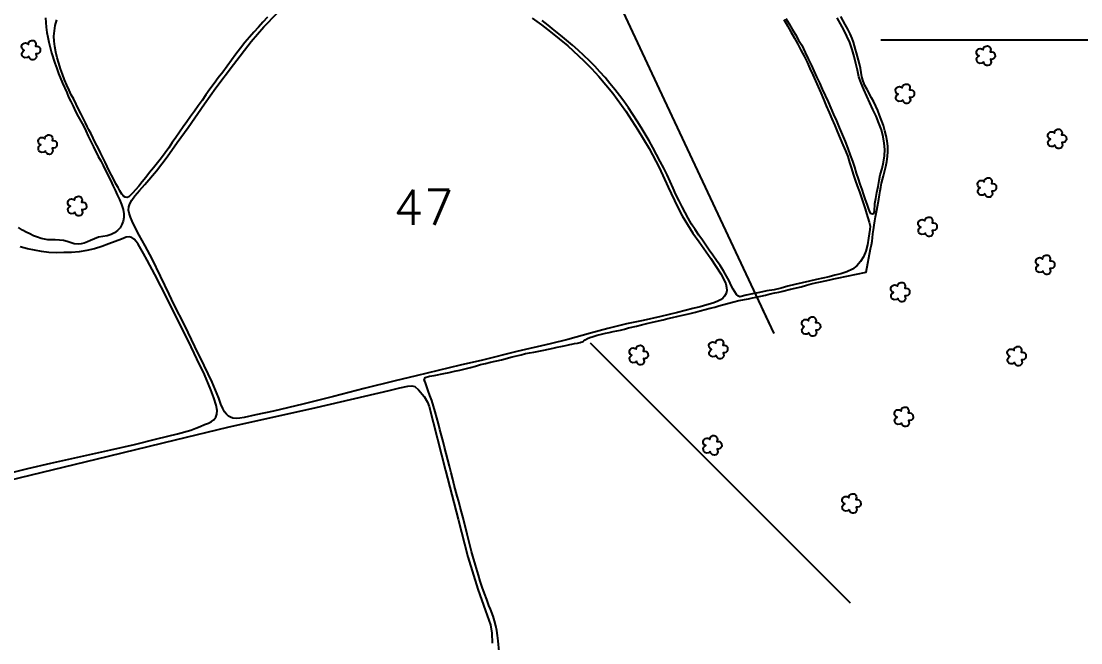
# Model space of a CAD drawing. Header units: millimetres. Extents: x 758395 to 764335, y 7809539 to 7813739.
# Drawn here: x 761359 to 762143, y 7811754 to 7812214 of the extents above; entities that cross this region are included whole.
import ezdxf

# ---------------------------------------------------------------- set-up
doc = ezdxf.new("R2010")
doc.units = ezdxf.units.MM
doc.linetypes.add('CONTINUO', pattern=[0])
for name, color, linetype in [('0114000634', 1, 'Continuous'), ('0114000634028', 5, 'Continuous'), ('0114000634039', 5, 'Continuous'), ('0114000634046', 5, 'Continuous'), ('0114000634047', 5, 'Continuous'), ('0114000634052', 5, 'Continuous'), ('MALHA', 8, 'Continuous'), ('MATO', 3, 'Continuous'), ('REDE_DE_LUZ', 6, 'Continuous'), ('TEXTO', 7, 'Continuous'), ('TEXTO_NUN_TAL', 7, 'Continuous')]:
    doc.layers.add(name, color=color, linetype=linetype)
doc.styles.add('Simplex', font='simplex.shx')

msp = doc.modelspace()

# ---------------------------------------------------------------- linework, layer by layer
at = {"layer": '0114000634', "color": 1, "linetype": 'ByBlock'}
for points in [[(761377.33, 7812216.43), (761377.6, 7812212.95), (761377.85, 7812209.4), (761378.34, 7812205.61), (761379.03, 7812201.94), (761379.84, 7812198.32), (761380.75, 7812194.48), (761381.82, 7812190.55), (761384.33, 7812182.79), (761385.67, 7812178.94), (761387.03, 7812175.26), (761389.86, 7812168.01), (761393.03, 7812161.08), (761394.48, 7812157.69), (761396.04, 7812154.46), (761397.84, 7812150.86), (761399.64, 7812147.15), (761401.49, 7812143.45), (761403.48, 7812139.94), (761405.42, 7812136.37), (761407.24, 7812132.68), (761408.9, 7812128.74), (761410.89, 7812124.72), (761412.87, 7812120.77), (761416.42, 7812113.84), (761418.18, 7812110.54), (761420.01, 7812106.96), (761423.74, 7812099.42), (761425.57, 7812095.62), (761427.24, 7812092.21), (761428.85, 7812088.85), (761430.45, 7812085.44), (761432.22, 7812081.95), (761433.7, 7812078.23), (761434.86, 7812074.62), (761435.27, 7812071.38), (761435.27, 7812068.56), (761434.84, 7812065.86), (761433.9, 7812063.31), (761432.53, 7812061.03), (761430.66, 7812058.88), (761428.48, 7812057.21), (761425.92, 7812055.98), (761422.96, 7812055.12), (761419.83, 7812054.67), (761416.63, 7812054.16), (761410.73, 7812051.48), (761408.47, 7812050.69), (761405.97, 7812049.69), (761403.71, 7812049.19), (761401.96, 7812048.81), (761398.66, 7812049.04), (761396.26, 7812049.91), (761393.47, 7812050.81), (761390.66, 7812051.49), (761387.71, 7812051.89), (761384.59, 7812052.02), (761381.66, 7812052.04), (761379.01, 7812052.13), (761376.64, 7812052.55), (761374.22, 7812053.14), (761371.39, 7812054.01), (761368.45, 7812055.16), (761365.68, 7812056.41), (761362.99, 7812057.79), (761360.21, 7812059.28), (761357.38, 7812061.15)], [(761713.11, 7811747.54), (761712.27, 7811755.46), (761711.82, 7811759.3), (761711.27, 7811762.97), (761710.56, 7811766.6), (761709.64, 7811770.18), (761708.5, 7811773.75), (761706.54, 7811778.91), (761705.4, 7811781.55), (761703.78, 7811785.95), (761702.04, 7811790.45), (761700.4, 7811795.14), (761698.93, 7811799.64), (761697.64, 7811803.87), (761695.4, 7811811.43), (761693.49, 7811817.95), (761692.41, 7811821.58), (761689.29, 7811834.34), (761686.27, 7811846.38), (761684.16, 7811854.36), (761683.06, 7811858.44), (761681.99, 7811862.47), (761679.8, 7811870.55), (761678.68, 7811875.06), (761677.44, 7811879.79), (761676.16, 7811884.55), (761675.02, 7811889.38), (761673.78, 7811894.11), (761672.66, 7811898.61), (761671.45, 7811902.98), (761670.28, 7811907.3), (761669.17, 7811911.63), (761668.14, 7811916), (761666.95, 7811920.39), (761665.65, 7811924.76), (761664.42, 7811929.01), (761663.1, 7811933.09), (761661.82, 7811936.91), (761660.58, 7811940.42), (761659.57, 7811943.43), (761658.76, 7811945.42), (761658.21, 7811946.92), (761657.62, 7811948.3), (761658.23, 7811950.32), (761661.54, 7811951.09), (761664.96, 7811951.67), (761672.04, 7811953.13), (761676.07, 7811953.89), (761680.06, 7811954.81), (761683.95, 7811955.73), (761687.82, 7811956.69), (761691.7, 7811957.72), (761695.51, 7811958.68), (761699.29, 7811959.78), (761702.96, 7811960.66), (761706.57, 7811961.51), (761714.62, 7811963.36), (761722.55, 7811965.41), (761729.37, 7811967.07), (761732.41, 7811967.86), (761735.42, 7811968.45), (761738.74, 7811969.05), (761742.36, 7811969.65), (761746.14, 7811970.51), (761752.99, 7811971.97), (761755.9, 7811972.57), (761758.53, 7811973.07), (761761.05, 7811973.68), (761763.27, 7811974.13), (761765.25, 7811974.55), (761766.72, 7811974.83), (761768.7, 7811975.29), (761771.02, 7811975.73), (761772.84, 7811976.19), (761773.54, 7811976.34), (761774.41, 7811976.58), (761775.13, 7811976.89), (761775.7, 7811977.24), (761776.7, 7811978.09), (761778.35, 7811979.13), (761780.14, 7811979.89), (761782.47, 7811980.67), (761785.41, 7811981.53), (761788.67, 7811982.35), (761791.69, 7811982.95), (761794.5, 7811983.57), (761797.27, 7811984.24), (761799.97, 7811984.71), (761802.72, 7811985.22), (761805.68, 7811985.96), (761808.59, 7811986.85), (761814.71, 7811988.31), (761818.24, 7811989.26), (761822.3, 7811990.18), (761826.47, 7811991.08), (761834.32, 7811992.97), (761837.76, 7811993.85), (761841.34, 7811994.65), (761845.37, 7811995.66), (761849.77, 7811996.7), (761854.34, 7811997.6), (761858.3, 7811998.6), (761861.82, 7811999.53), (761865.33, 7812000.5), (761869.02, 7812001.42), (761872.57, 7812002.32), (761875.54, 7812003.18), (761878.26, 7812003.87), (761886.72, 7812006.26), (761890.22, 7812007.15), (761897.38, 7812008.53), (761900.32, 7812009.14), (761903.25, 7812009.7), (761909.95, 7812011.22), (761913.43, 7812012.04), (761916.88, 7812012.82), (761920.03, 7812013.43), (761922.85, 7812014.03), (761928.54, 7812015.58), (761936.46, 7812017.42), (761940.38, 7812018.47), (761943.94, 7812019.48), (761947.14, 7812020.27), (761950.63, 7812020.9), (761957.69, 7812022.37), (761960.57, 7812023.11), (761963.03, 7812023.76), (761984.65, 7812028.09), (761984.65, 7812028.09), (761984.65, 7812028.09), (761984.65, 7812028.09), (761984.65, 7812028.09), (761984.65, 7812028.09), (761984.65, 7812028.09), (761984.65, 7812028.09), (761984.65, 7812028.09), (761984.65, 7812028.09), (761984.65, 7812028.09), (761987.82, 7812045.32), (761988.48, 7812048.26), (761988.93, 7812051.05), (761989.23, 7812053.66), (761989.52, 7812056.46), (761989.96, 7812059.58), (761990.51, 7812062.97), (761990.94, 7812066.18), (761991.43, 7812068.98), (761991.96, 7812071.52), (761992.46, 7812074.14), (761992.81, 7812076.7), (761993.35, 7812079.41), (761993.85, 7812082.23), (761994.33, 7812085.28), (761994.95, 7812088.24), (761995.44, 7812091.17), (761995.95, 7812093.97), (761996.53, 7812096.69), (761997.33, 7812099.49), (761999.13, 7812106.37), (761999.87, 7812109.99), (762000.38, 7812113.63), (762000.55, 7812117.49), (762000.5, 7812121.35), (762000.09, 7812125.11), (761999.42, 7812128.97), (761998.42, 7812132.85), (761997.25, 7812136.79), (761994.49, 7812144.39), (761993.1, 7812147.81), (761991.74, 7812151.08), (761990.21, 7812154.23), (761988.55, 7812157.26), (761985.15, 7812163.22), (761983.53, 7812166.27), (761982.22, 7812169.41), (761981.38, 7812172.57), (761980.26, 7812179.18), (761979.59, 7812182.21), (761978.92, 7812185.05), (761978.15, 7812187.74), (761977.37, 7812190.35), (761976.61, 7812192.96), (761975.12, 7812198.27), (761974.11, 7812201.13), (761972.69, 7812204.51), (761970.92, 7812207.97), (761969.05, 7812211.43), (761965.68, 7812217.24)]]:
    msp.add_lwpolyline(points, dxfattribs=at)
at = {"layer": '0114000634028', "linetype": 'ByBlock'}
msp.add_lwpolyline([(761925.12, 7812215.82), (761927.5, 7812211.84), (761929.82, 7812207.9), (761932.19, 7812204.01), (761934.5, 7812199.89), (761936.92, 7812196.03), (761939.43, 7812190.81), (761941.7, 7812186.08), (761943.78, 7812181.47), (761945.8, 7812177.07), (761947.83, 7812172.74), (761949.97, 7812168.26), (761952.09, 7812163.59), (761954.18, 7812158.84), (761956.3, 7812154.22), (761958.36, 7812149.52), (761960.39, 7812144.81), (761962.49, 7812140.09), (761964.6, 7812135.09), (761966.8, 7812129.93), (761969, 7812124.78), (761970.92, 7812119.76), (761972.73, 7812114.78), (761974.32, 7812110.2), (761975.79, 7812105.87), (761977.25, 7812101.51), (761978.57, 7812097.3), (761979.86, 7812093.32), (761981.23, 7812089.3), (761982.53, 7812085.49), (761983.76, 7812081.75), (761984.92, 7812078.58), (761985.69, 7812076.36), (761986.23, 7812074.85), (761986.72, 7812073.6), (761987.61, 7812071.89), (761989.22, 7812071.2), (761990.29, 7812071.6), (761990.6, 7812073.12), (761990.9, 7812078.85), (761991.74, 7812082.75), (761992.52, 7812087.11), (761993.34, 7812091.63), (761994.04, 7812095.91), (761994.88, 7812100.19), (761996.3, 7812104.76), (761997.37, 7812109.48), (761998.07, 7812114.28), (761998.24, 7812119), (761997.94, 7812123.62), (761997.01, 7812128.36), (761995.81, 7812133.36), (761994, 7812138.41), (761991.81, 7812143.48), (761989.5, 7812148.57), (761987.26, 7812153.55), (761985, 7812158.41), (761982.86, 7812163.25), (761980.84, 7812168.04), (761979.19, 7812172.75), (761978, 7812177.61), (761976.82, 7812182.56), (761975.55, 7812187.64), (761974.12, 7812192.86), (761972.44, 7812198.02), (761970.32, 7812202.79), (761967.98, 7812207.35), (761965.56, 7812211.83), (761963.04, 7812216.34)], dxfattribs=at)
at = {"layer": '0114000634039', "linetype": 'ByBlock'}
for points in [[(761541.48, 7812216.86), (761538.15, 7812213.17), (761534.89, 7812209.51), (761531.56, 7812205.8), (761528.22, 7812202.07), (761524.9, 7812198.12), (761521.54, 7812193.92), (761518.19, 7812189.52), (761515.02, 7812184.95), (761511.87, 7812180.48), (761508.51, 7812176.24), (761505.22, 7812172.01), (761502.05, 7812167.81), (761498.98, 7812163.59), (761496.06, 7812159.37), (761493.17, 7812155.2), (761490.34, 7812151.21), (761487.51, 7812147.3), (761484.72, 7812143.43), (761481.93, 7812139.51), (761479.18, 7812135.6), (761476.45, 7812131.74), (761473.76, 7812127.9), (761471.14, 7812124.05), (761468.54, 7812120.24), (761465.85, 7812116.51), (761463.1, 7812112.69), (761460.24, 7812108.94), (761457.29, 7812105.29), (761454.31, 7812101.82), (761451.55, 7812098.32), (761448.92, 7812094.98), (761446.38, 7812091.86), (761443.98, 7812089.12), (761441.93, 7812086.85), (761440.26, 7812085.03), (761438.96, 7812083.93), (761437.66, 7812083.47), (761436.39, 7812083.64), (761435.04, 7812084.44), (761433.79, 7812085.98), (761432.46, 7812088.26), (761431.06, 7812090.85), (761429.45, 7812093.6), (761427.82, 7812096.7), (761426.11, 7812099.96), (761424.49, 7812103.22), (761422.98, 7812106.42), (761421.4, 7812109.67), (761419.73, 7812113.06), (761417.95, 7812116.55), (761416.27, 7812120.05), (761414.43, 7812123.62), (761412.62, 7812127.25), (761411.02, 7812130.61), (761409.5, 7812133.47), (761408.27, 7812135.9), (761406.95, 7812138.53), (761405.45, 7812141.51), (761403.81, 7812145.05), (761401.78, 7812148.85), (761399.97, 7812152.57), (761398.19, 7812156.07), (761396.44, 7812159.4), (761394.86, 7812162.85), (761393.09, 7812166.53), (761391.37, 7812170.51), (761389.83, 7812174.6), (761388.4, 7812178.64), (761387.11, 7812182.73), (761386.03, 7812186.84), (761385.05, 7812190.97), (761384.26, 7812195.06), (761383.75, 7812199.01), (761383.61, 7812202.88), (761383.94, 7812206.83), (761384.58, 7812210.78), (761385.76, 7812214.88)], [(761923.64, 7812215.21), (761926.22, 7812210.51), (761928.85, 7812205.87), (761931.42, 7812201.34), (761933.92, 7812196.95), (761936.28, 7812192.52), (761938.58, 7812188.04), (761940.79, 7812183.46), (761942.91, 7812178.83), (761945, 7812174.26), (761947.08, 7812169.76), (761949.14, 7812165.26), (761951.03, 7812160.76), (761953.04, 7812156.13), (761955.04, 7812151.33), (761957.14, 7812146.4), (761959.23, 7812141.53), (761961.23, 7812136.76), (761963.29, 7812131.85), (761965.38, 7812127), (761967.31, 7812122.29), (761969.18, 7812117.89), (761970.85, 7812113.62), (761972.23, 7812109.32), (761973.6, 7812104.95), (761974.99, 7812100.62), (761976.48, 7812096.34), (761977.87, 7812092.04), (761979.48, 7812087.62), (761981.07, 7812083.04), (761982.51, 7812078.79), (761983.77, 7812075.1), (761984.75, 7812071.53), (761985.73, 7812068.24), (761986.66, 7812065.05), (761987.43, 7812062.09), (761987.36, 7812059.63), (761986.36, 7812053.32), (761985.59, 7812048.49), (761984.34, 7812043.75), (761982.58, 7812039.42), (761980.29, 7812036), (761977.66, 7812032.94), (761974.33, 7812030.32), (761970.18, 7812028.31), (761965.68, 7812026.9), (761961.24, 7812025.86), (761957.15, 7812024.75), (761952.59, 7812023.68), (761947.75, 7812022.7), (761942.53, 7812021.56), (761937.18, 7812020.28), (761931.81, 7812019.03), (761926.67, 7812017.9), (761921.69, 7812016.25), (761916.48, 7812015.12), (761910.97, 7812014.23), (761905.53, 7812013.16), (761900.53, 7812012.13), (761895.83, 7812011.07), (761891.05, 7812009.89), (761890.09, 7812010.31), (761888.66, 7812011.57), (761887.3, 7812013.56), (761886.11, 7812015.69), (761884.76, 7812018.29), (761883.06, 7812021.65), (761881.21, 7812025.27), (761878.94, 7812029.18), (761876.46, 7812033.05), (761873.87, 7812036.88), (761871.17, 7812040.72), (761868.49, 7812044.55), (761865.9, 7812048.2), (761863.4, 7812051.8), (761860.67, 7812055.62), (761857.93, 7812059.64), (761855.36, 7812063.77), (761852.93, 7812068.09), (761850.68, 7812072.25), (761848.46, 7812076.38), (761846.16, 7812080.86), (761843.82, 7812085.6), (761841.63, 7812090.41), (761839.54, 7812095.28), (761837.23, 7812100.19), (761834.78, 7812105.04), (761832.11, 7812109.98), (761829.46, 7812115.19), (761826.73, 7812120.36), (761823.97, 7812125.4), (761821.09, 7812130.27), (761818.1, 7812135.11), (761815.04, 7812139.95), (761811.85, 7812144.85), (761808.62, 7812149.79), (761805.3, 7812154.6), (761802.03, 7812158.95), (761798.63, 7812163.34), (761794.98, 7812167.81), (761791.31, 7812172.18), (761787.58, 7812176.38), (761783.73, 7812180.51), (761779.77, 7812184.56), (761775.74, 7812188.49), (761771.57, 7812192.35), (761767.33, 7812196.04), (761762.91, 7812199.81), (761758.27, 7812203.54), (761753.73, 7812207.23), (761749.33, 7812210.82), (761744.91, 7812214.28)]]:
    msp.add_lwpolyline(points, dxfattribs=at)
at = {"layer": '0114000634046', "linetype": 'ByBlock'}
for points in [[(761364.26, 7811882.89), (761381.28, 7811886.93), (761407.85, 7811892.85), (761425.81, 7811896.79), (761443.29, 7811900.69), (761459.79, 7811904.74), (761475.09, 7811908.48), (761484.98, 7811911.32), (761488.47, 7811912.69), (761491.87, 7811914.08), (761495.11, 7811915.33), (761497.88, 7811916.51), (761500.06, 7811917.63), (761501.91, 7811918.98), (761503.31, 7811920.78), (761504.18, 7811923.07), (761504.41, 7811925.87), (761503.61, 7811929.84), (761501.97, 7811935.18), (761499.77, 7811941.13), (761494.87, 7811952.34), (761489.38, 7811964.15), (761483.14, 7811977.17), (761476.55, 7811990.23), (761467.35, 7812008.72), (761458.22, 7812026.54), (761452.61, 7812037.16), (761449.97, 7812042.07), (761446, 7812048.83), (761444.54, 7812050.9), (761442.94, 7812052.63), (761441.23, 7812053.81), (761439.13, 7812054.36), (761437.11, 7812054.09), (761433.53, 7812052.63), (761428.96, 7812050.9), (761424.27, 7812049.04), (761419.07, 7812047.16), (761413.51, 7812045.53), (761407.85, 7812044.18), (761402.14, 7812043.23), (761396.5, 7812042.83), (761390.93, 7812042.66), (761385.4, 7812042.57), (761379.88, 7812042.79), (761374.48, 7812043.42), (761369.15, 7812044.37), (761363.91, 7812045.5), (761358.69, 7812046.83)], [(761340.07, 7811876.88), (761364.26, 7811882.89)]]:
    msp.add_lwpolyline(points, dxfattribs=at)
at = {"layer": '0114000634047', "linetype": 'ByBlock'}
for points in [[(761472.42, 7812004.51), (761468.91, 7812011.94), (761462.51, 7812025.32), (761456.21, 7812037.91), (761451.14, 7812047.74), (761446.72, 7812055.49), (761445.05, 7812058.26), (761441.56, 7812065.94), (761440.27, 7812068.97), (761439.26, 7812071.7), (761438.78, 7812074.11), (761438.91, 7812076.4), (761439.63, 7812078.83), (761441.11, 7812081.5), (761443.48, 7812084.67), (761447, 7812088.57), (761450.92, 7812092.99), (761459.52, 7812103.21), (761467.4, 7812113.47), (761474.88, 7812124.04), (761482.9, 7812135.3), (761495.02, 7812152.66), (761503.45, 7812164.47), (761516.36, 7812181.86), (761529.49, 7812198.91), (761538.91, 7812209.68), (761548.85, 7812219.91)], [(761737.48, 7812216.13), (761744.35, 7812211.2), (761750.94, 7812206.1), (761757.48, 7812200.81), (761763.87, 7812195.5), (761775.58, 7812184.62), (761781.21, 7812178.94), (761786.67, 7812173.04), (761797.07, 7812160.49), (761806.72, 7812147.26), (761815.67, 7812133.46), (761823.89, 7812119.56), (761831.49, 7812105.5), (761838.09, 7812090.97), (761844.85, 7812076.56), (761848.51, 7812069.82), (761856.41, 7812056.96), (761860.87, 7812050.54), (761869.52, 7812038.16), (761876.98, 7812026.97), (761879.2, 7812022.82), (761880.62, 7812019.51), (761881.27, 7812016.78), (761881.34, 7812014.51), (761880.85, 7812012.33), (761879.82, 7812010.52), (761878.5, 7812008.93), (761876.75, 7812007.62), (761874.27, 7812006.36), (761871, 7812005.21), (761866.61, 7812003.93), (761861.61, 7812002.58), (761856.27, 7812001.24), (761844.83, 7811998.33), (761832.57, 7811995.45), (761819.6, 7811992.47), (761807.12, 7811989.89), (761793.33, 7811986.44), (761780.53, 7811983.01), (761763.7, 7811978.35), (761750.64, 7811975.12), (761725.96, 7811969.58), (761700.68, 7811963.14), (761684.17, 7811959.36), (761676.02, 7811957.36), (761667.9, 7811955.49), (761651.55, 7811951.53), (761635.98, 7811947.71), (761613.21, 7811942.11), (761590.37, 7811936.1), (761567.85, 7811930.42), (761546.08, 7811925.38), (761533.06, 7811922.5), (761524.38, 7811920.65), (761521.18, 7811920.09), (761518.4, 7811919.85), (761516.06, 7811920.14), (761514.24, 7811920.77), (761512.74, 7811921.61), (761511.32, 7811922.97), (761509.87, 7811924.78), (761508.49, 7811927.31), (761507.11, 7811930.6), (761505.48, 7811935.05), (761500.55, 7811946.86), (761494.75, 7811959.05), (761487.76, 7811973.11), (761480.55, 7811988.61), (761472.42, 7812004.51)]]:
    msp.add_lwpolyline(points, dxfattribs=at)
at = {"layer": '0114000634052'}
msp.add_lwpolyline([(761326.17, 7811868.35), (761414.76, 7811889.81), (761473.62, 7811904.04), (761512.3, 7811913.45), (761577.59, 7811927.96), (761631.65, 7811940.72), (761639.51, 7811942.67), (761645.47, 7811943.75), (761648.41, 7811944.11), (761650.49, 7811943.54), (761653.35, 7811941.03), (761657.44, 7811936.22), (761660.1, 7811931.99), (761661.32, 7811928.69), (761673.37, 7811881.47), (761682.78, 7811845.44), (761689.88, 7811817.54), (761697.22, 7811793.67), (761702.96, 7811777.49), (761706.54, 7811767.3), (761707.69, 7811761.06), (761707.91, 7811753.6)], dxfattribs=at)
at = {"layer": 'MALHA'}
msp.add_line((761995.41, 7812200), (763152.61, 7812200), dxfattribs=at)
at = {"layer": 'MATO', "linetype": 'CONTINUO'}
for points in [[(761365.01, 7812187.96, 0), (761363.77, 7812186.91, 0), (761362.18, 7812186.73, 0), (761361.05, 7812187.17, 0), (761360.25, 7812187.95, 0), (761359.92, 7812188.85, 0), (761359.83, 7812190.18, 0), (761360.27, 7812191.02, 0), (761360.72, 7812191.65, 0), (761361.63, 7812192.26, 0), (761361.05, 7812192.45, 0), (761360.48, 7812192.92, 0), (761359.81, 7812193.98, 0), (761359.69, 7812195.24, 0), (761360.17, 7812196.56, 0), (761360.68, 7812197.03, 0), (761361.61, 7812197.6, 0), (761362.59, 7812197.73, 0), (761363.37, 7812197.62, 0), (761363.99, 7812197.33, 0), (761364.66, 7812196.73, 0), (761364.87, 7812197.88, 0), (761365.04, 7812198.34, 0), (761365.54, 7812198.98, 0), (761366.3, 7812199.26, 0), (761367.03, 7812199.58, 0), (761367.86, 7812199.66, 0), (761368.64, 7812199.55, 0), (761369.27, 7812199.21, 0), (761369.74, 7812198.7, 0), (761370.15, 7812197.89, 0), (761370.32, 7812196.98, 0), (761369.94, 7812195.37, 0), (761371.07, 7812195.38, 0), (761372.01, 7812195.16, 0), (761372.89, 7812194.46, 0), (761373.38, 7812193.9, 0), (761373.51, 7812191.68, 0), (761372.97, 7812190.68, 0), (761372.24, 7812190.02, 0), (761371.1, 7812189.71, 0), (761370.1, 7812189.8, 0), (761370.64, 7812187.72, 0), (761370.39, 7812186.84, 0), (761369.79, 7812185.99, 0), (761369.13, 7812185.47, 0), (761368.19, 7812185.24, 0), (761367.26, 7812185.29, 0), (761366.56, 7812185.49, 0), (761365.76, 7812186.28, 0), (761365.22, 7812186.99, 0), (761365.05, 7812188.06, 0)], [(762071.4, 7812183.83, 0), (762070.15, 7812182.79, 0), (762068.57, 7812182.6, 0), (762067.44, 7812183.04, 0), (762066.64, 7812183.83, 0), (762066.31, 7812184.73, 0), (762066.22, 7812186.06, 0), (762066.65, 7812186.9, 0), (762067.1, 7812187.52, 0), (762068.02, 7812188.14, 0), (762067.44, 7812188.33, 0), (762066.86, 7812188.8, 0), (762066.19, 7812189.86, 0), (762066.07, 7812191.12, 0), (762066.56, 7812192.43, 0), (762067.07, 7812192.91, 0), (762068, 7812193.47, 0), (762068.97, 7812193.61, 0), (762069.75, 7812193.49, 0), (762070.37, 7812193.21, 0), (762071.05, 7812192.6, 0), (762071.25, 7812193.76, 0), (762071.42, 7812194.22, 0), (762071.93, 7812194.86, 0), (762072.68, 7812195.13, 0), (762073.41, 7812195.46, 0), (762074.24, 7812195.54, 0), (762075.02, 7812195.42, 0), (762075.65, 7812195.09, 0), (762076.13, 7812194.58, 0), (762076.54, 7812193.77, 0), (762076.7, 7812192.86, 0), (762076.32, 7812191.24, 0), (762077.46, 7812191.26, 0), (762078.39, 7812191.04, 0), (762079.28, 7812190.34, 0), (762079.76, 7812189.78, 0), (762079.9, 7812187.55, 0), (762079.35, 7812186.56, 0), (762078.63, 7812185.9, 0), (762077.49, 7812185.59, 0), (762076.49, 7812185.68, 0), (762077.02, 7812183.6, 0), (762076.78, 7812182.72, 0), (762076.18, 7812181.87, 0), (762075.52, 7812181.35, 0), (762074.58, 7812181.11, 0), (762073.64, 7812181.17, 0), (762072.95, 7812181.37, 0), (762072.15, 7812182.15, 0), (762071.6, 7812182.86, 0), (762071.43, 7812183.94, 0)], [(762011.62, 7812155.67, 0), (762010.37, 7812154.63, 0), (762008.79, 7812154.45, 0), (762007.66, 7812154.88, 0), (762006.86, 7812155.67, 0), (762006.53, 7812156.57, 0), (762006.44, 7812157.9, 0), (762006.87, 7812158.74, 0), (762007.33, 7812159.36, 0), (762008.24, 7812159.98, 0), (762007.66, 7812160.17, 0), (762007.09, 7812160.64, 0), (762006.41, 7812161.7, 0), (762006.29, 7812162.96, 0), (762006.78, 7812164.28, 0), (762007.29, 7812164.75, 0), (762008.22, 7812165.32, 0), (762009.2, 7812165.45, 0), (762009.98, 7812165.34, 0), (762010.59, 7812165.05, 0), (762011.27, 7812164.45, 0), (762011.47, 7812165.6, 0), (762011.64, 7812166.06, 0), (762012.15, 7812166.7, 0), (762012.9, 7812166.98, 0), (762013.64, 7812167.3, 0), (762014.46, 7812167.38, 0), (762015.24, 7812167.27, 0), (762015.88, 7812166.93, 0), (762016.35, 7812166.42, 0), (762016.76, 7812165.61, 0), (762016.92, 7812164.7, 0), (762016.55, 7812163.09, 0), (762017.68, 7812163.1, 0), (762018.62, 7812162.88, 0), (762019.5, 7812162.18, 0), (762019.99, 7812161.62, 0), (762020.12, 7812159.4, 0), (762019.58, 7812158.4, 0), (762018.85, 7812157.74, 0), (762017.71, 7812157.43, 0), (762016.71, 7812157.52, 0), (762017.24, 7812155.44, 0), (762017, 7812154.56, 0), (762016.4, 7812153.71, 0), (762015.74, 7812153.19, 0), (762014.8, 7812152.96, 0), (762013.87, 7812153.01, 0), (762013.17, 7812153.21, 0), (762012.37, 7812154, 0), (762011.82, 7812154.71, 0), (762011.66, 7812155.78, 0)], [(761377.25, 7812118.05, 0), (761376.01, 7812117, 0), (761374.42, 7812116.82, 0), (761373.3, 7812117.26, 0), (761372.5, 7812118.05, 0), (761372.16, 7812118.95, 0), (761372.08, 7812120.28, 0), (761372.51, 7812121.12, 0), (761372.96, 7812121.74, 0), (761373.87, 7812122.36, 0), (761373.29, 7812122.54, 0), (761372.72, 7812123.02, 0), (761372.05, 7812124.08, 0), (761371.93, 7812125.34, 0), (761372.41, 7812126.65, 0), (761372.92, 7812127.12, 0), (761373.85, 7812127.69, 0), (761374.83, 7812127.82, 0), (761375.61, 7812127.71, 0), (761376.23, 7812127.43, 0), (761376.9, 7812126.82, 0), (761377.11, 7812127.98, 0), (761377.28, 7812128.44, 0), (761377.78, 7812129.08, 0), (761378.54, 7812129.35, 0), (761379.27, 7812129.68, 0), (761380.1, 7812129.75, 0), (761380.88, 7812129.64, 0), (761381.51, 7812129.31, 0), (761381.98, 7812128.8, 0), (761382.4, 7812127.98, 0), (761382.56, 7812127.08, 0), (761382.18, 7812125.46, 0), (761383.31, 7812125.48, 0), (761384.25, 7812125.25, 0), (761385.13, 7812124.56, 0), (761385.62, 7812124, 0), (761385.75, 7812121.77, 0), (761385.21, 7812120.78, 0), (761384.49, 7812120.11, 0), (761383.34, 7812119.81, 0), (761382.35, 7812119.9, 0), (761382.88, 7812117.82, 0), (761382.63, 7812116.93, 0), (761382.03, 7812116.09, 0), (761381.37, 7812115.56, 0), (761380.43, 7812115.33, 0), (761379.5, 7812115.39, 0), (761378.8, 7812115.59, 0), (761378, 7812116.37, 0), (761377.46, 7812117.08, 0), (761377.29, 7812118.16, 0)], [(762124.17, 7812122.28, 0), (762122.93, 7812121.24, 0), (762121.35, 7812121.05, 0), (762120.22, 7812121.49, 0), (762119.42, 7812122.28, 0), (762119.09, 7812123.18, 0), (762119, 7812124.51, 0), (762119.43, 7812125.35, 0), (762119.88, 7812125.97, 0), (762120.8, 7812126.59, 0), (762120.22, 7812126.77, 0), (762119.64, 7812127.25, 0), (762118.97, 7812128.31, 0), (762118.85, 7812129.57, 0), (762119.33, 7812130.88, 0), (762119.84, 7812131.35, 0), (762120.77, 7812131.92, 0), (762121.75, 7812132.05, 0), (762122.53, 7812131.94, 0), (762123.15, 7812131.66, 0), (762123.83, 7812131.05, 0), (762124.03, 7812132.21, 0), (762124.2, 7812132.67, 0), (762124.71, 7812133.31, 0), (762125.46, 7812133.58, 0), (762126.19, 7812133.91, 0), (762127.02, 7812133.98, 0), (762127.8, 7812133.87, 0), (762128.43, 7812133.54, 0), (762128.91, 7812133.03, 0), (762129.32, 7812132.21, 0), (762129.48, 7812131.31, 0), (762129.1, 7812129.69, 0), (762130.24, 7812129.71, 0), (762131.17, 7812129.48, 0), (762132.05, 7812128.79, 0), (762132.54, 7812128.23, 0), (762132.68, 7812126, 0), (762132.13, 7812125.01, 0), (762131.41, 7812124.34, 0), (762130.27, 7812124.04, 0), (762129.27, 7812124.13, 0), (762129.8, 7812122.05, 0), (762129.56, 7812121.16, 0), (762128.96, 7812120.32, 0), (762128.29, 7812119.79, 0), (762127.36, 7812119.56, 0), (762126.42, 7812119.62, 0), (762125.73, 7812119.82, 0), (762124.92, 7812120.6, 0), (762124.38, 7812121.31, 0), (762124.21, 7812122.39, 0)], [(762072.29, 7812086.25, 0), (762071.05, 7812085.21, 0), (762069.46, 7812085.02, 0), (762068.34, 7812085.46, 0), (762067.54, 7812086.25, 0), (762067.21, 7812087.15, 0), (762067.12, 7812088.48, 0), (762067.55, 7812089.32, 0), (762068, 7812089.94, 0), (762068.91, 7812090.56, 0), (762068.33, 7812090.74, 0), (762067.76, 7812091.22, 0), (762067.09, 7812092.28, 0), (762066.97, 7812093.54, 0), (762067.45, 7812094.85, 0), (762067.96, 7812095.32, 0), (762068.89, 7812095.89, 0), (762069.87, 7812096.02, 0), (762070.65, 7812095.91, 0), (762071.27, 7812095.63, 0), (762071.94, 7812095.02, 0), (762072.15, 7812096.18, 0), (762072.32, 7812096.64, 0), (762072.82, 7812097.28, 0), (762073.58, 7812097.55, 0), (762074.31, 7812097.88, 0), (762075.14, 7812097.95, 0), (762075.92, 7812097.84, 0), (762076.55, 7812097.51, 0), (762077.02, 7812097, 0), (762077.44, 7812096.18, 0), (762077.6, 7812095.28, 0), (762077.22, 7812093.66, 0), (762078.35, 7812093.68, 0), (762079.29, 7812093.45, 0), (762080.17, 7812092.76, 0), (762080.66, 7812092.2, 0), (762080.8, 7812089.97, 0), (762080.25, 7812088.98, 0), (762079.53, 7812088.31, 0), (762078.39, 7812088.01, 0), (762077.39, 7812088.1, 0), (762077.92, 7812086.02, 0), (762077.67, 7812085.14, 0), (762077.07, 7812084.29, 0), (762076.41, 7812083.76, 0), (762075.47, 7812083.53, 0), (762074.54, 7812083.59, 0), (762073.84, 7812083.79, 0), (762073.04, 7812084.57, 0), (762072.5, 7812085.28, 0), (762072.33, 7812086.36, 0)], [(761399.11, 7812072.61, 0), (761397.87, 7812071.57, 0), (761396.28, 7812071.38, 0), (761395.16, 7812071.82, 0), (761394.35, 7812072.61, 0), (761394.02, 7812073.51, 0), (761393.93, 7812074.84, 0), (761394.37, 7812075.68, 0), (761394.82, 7812076.3, 0), (761395.73, 7812076.92, 0), (761395.15, 7812077.11, 0), (761394.58, 7812077.58, 0), (761393.91, 7812078.64, 0), (761393.79, 7812079.9, 0), (761394.27, 7812081.21, 0), (761394.78, 7812081.69, 0), (761395.71, 7812082.25, 0), (761396.69, 7812082.38, 0), (761397.47, 7812082.27, 0), (761398.09, 7812081.99, 0), (761398.76, 7812081.38, 0), (761398.97, 7812082.54, 0), (761399.14, 7812083, 0), (761399.64, 7812083.64, 0), (761400.4, 7812083.91, 0), (761401.13, 7812084.24, 0), (761401.96, 7812084.32, 0), (761402.74, 7812084.2, 0), (761403.37, 7812083.87, 0), (761403.84, 7812083.36, 0), (761404.26, 7812082.55, 0), (761404.42, 7812081.64, 0), (761404.04, 7812080.02, 0), (761405.17, 7812080.04, 0), (761406.11, 7812079.82, 0), (761406.99, 7812079.12, 0), (761407.48, 7812078.56, 0), (761407.61, 7812076.33, 0), (761407.07, 7812075.34, 0), (761406.34, 7812074.68, 0), (761405.2, 7812074.37, 0), (761404.2, 7812074.46, 0), (761404.74, 7812072.38, 0), (761404.49, 7812071.5, 0), (761403.89, 7812070.65, 0), (761403.23, 7812070.12, 0), (761402.29, 7812069.89, 0), (761401.36, 7812069.95, 0), (761400.66, 7812070.15, 0), (761399.86, 7812070.93, 0), (761399.32, 7812071.64, 0), (761399.15, 7812072.72, 0)], [(762028.33, 7812057.25, 0), (762027.08, 7812056.21, 0), (762025.5, 7812056.02, 0), (762024.37, 7812056.46, 0), (762023.57, 7812057.25, 0), (762023.24, 7812058.15, 0), (762023.15, 7812059.48, 0), (762023.58, 7812060.32, 0), (762024.04, 7812060.94, 0), (762024.95, 7812061.56, 0), (762024.37, 7812061.74, 0), (762023.8, 7812062.22, 0), (762023.12, 7812063.28, 0), (762023, 7812064.54, 0), (762023.49, 7812065.85, 0), (762024, 7812066.33, 0), (762024.93, 7812066.89, 0), (762025.9, 7812067.02, 0), (762026.68, 7812066.91, 0), (762027.3, 7812066.63, 0), (762027.98, 7812066.02, 0), (762028.18, 7812067.18, 0), (762028.35, 7812067.64, 0), (762028.86, 7812068.28, 0), (762029.61, 7812068.55, 0), (762030.34, 7812068.88, 0), (762031.17, 7812068.96, 0), (762031.95, 7812068.84, 0), (762032.59, 7812068.51, 0), (762033.06, 7812068, 0), (762033.47, 7812067.18, 0), (762033.63, 7812066.28, 0), (762033.26, 7812064.66, 0), (762034.39, 7812064.68, 0), (762035.32, 7812064.46, 0), (762036.21, 7812063.76, 0), (762036.7, 7812063.2, 0), (762036.83, 7812060.97, 0), (762036.28, 7812059.98, 0), (762035.56, 7812059.31, 0), (762034.42, 7812059.01, 0), (762033.42, 7812059.1, 0), (762033.95, 7812057.02, 0), (762033.71, 7812056.14, 0), (762033.11, 7812055.29, 0), (762032.45, 7812054.76, 0), (762031.51, 7812054.53, 0), (762030.58, 7812054.59, 0), (762029.88, 7812054.79, 0), (762029.08, 7812055.57, 0), (762028.53, 7812056.28, 0), (762028.37, 7812057.36, 0)], [(762115.38, 7812029.13, 0), (762114.14, 7812028.08, 0), (762112.55, 7812027.9, 0), (762111.42, 7812028.34, 0), (762110.62, 7812029.13, 0), (762110.29, 7812030.03, 0), (762110.2, 7812031.36, 0), (762110.64, 7812032.2, 0), (762111.09, 7812032.82, 0), (762112, 7812033.44, 0), (762111.42, 7812033.62, 0), (762110.85, 7812034.1, 0), (762110.18, 7812035.16, 0), (762110.06, 7812036.42, 0), (762110.54, 7812037.73, 0), (762111.05, 7812038.2, 0), (762111.98, 7812038.77, 0), (762112.96, 7812038.9, 0), (762113.74, 7812038.79, 0), (762114.35, 7812038.51, 0), (762115.03, 7812037.9, 0), (762115.23, 7812039.06, 0), (762115.41, 7812039.52, 0), (762115.91, 7812040.16, 0), (762116.66, 7812040.43, 0), (762117.4, 7812040.76, 0), (762118.22, 7812040.83, 0), (762119.01, 7812040.72, 0), (762119.64, 7812040.39, 0), (762120.11, 7812039.88, 0), (762120.52, 7812039.06, 0), (762120.69, 7812038.16, 0), (762120.31, 7812036.54, 0), (762121.44, 7812036.56, 0), (762122.38, 7812036.33, 0), (762123.26, 7812035.64, 0), (762123.75, 7812035.08, 0), (762123.88, 7812032.85, 0), (762123.34, 7812031.86, 0), (762122.61, 7812031.19, 0), (762121.47, 7812030.89, 0), (762120.47, 7812030.98, 0), (762121.01, 7812028.9, 0), (762120.76, 7812028.01, 0), (762120.16, 7812027.17, 0), (762119.5, 7812026.64, 0), (762118.56, 7812026.41, 0), (762117.63, 7812026.47, 0), (762116.93, 7812026.67, 0), (762116.13, 7812027.45, 0), (762115.59, 7812028.16, 0), (762115.42, 7812029.24, 0)], [(762008.1, 7812008.92, 0), (762006.86, 7812007.87, 0), (762005.27, 7812007.69, 0), (762004.14, 7812008.13, 0), (762003.34, 7812008.91, 0), (762003.01, 7812009.82, 0), (762002.92, 7812011.15, 0), (762003.36, 7812011.99, 0), (762003.81, 7812012.61, 0), (762004.72, 7812013.23, 0), (762004.14, 7812013.41, 0), (762003.57, 7812013.88, 0), (762002.9, 7812014.94, 0), (762002.78, 7812016.21, 0), (762003.26, 7812017.52, 0), (762003.77, 7812017.99, 0), (762004.7, 7812018.56, 0), (762005.68, 7812018.69, 0), (762006.46, 7812018.58, 0), (762007.08, 7812018.29, 0), (762007.75, 7812017.69, 0), (762007.95, 7812018.84, 0), (762008.13, 7812019.31, 0), (762008.63, 7812019.95, 0), (762009.38, 7812020.22, 0), (762010.12, 7812020.55, 0), (762010.94, 7812020.62, 0), (762011.73, 7812020.51, 0), (762012.36, 7812020.18, 0), (762012.83, 7812019.67, 0), (762013.24, 7812018.85, 0), (762013.41, 7812017.95, 0), (762013.03, 7812016.33, 0), (762014.16, 7812016.35, 0), (762015.1, 7812016.12, 0), (762015.98, 7812015.42, 0), (762016.47, 7812014.86, 0), (762016.6, 7812012.64, 0), (762016.06, 7812011.64, 0), (762015.33, 7812010.98, 0), (762014.19, 7812010.68, 0), (762013.19, 7812010.77, 0), (762013.73, 7812008.69, 0), (762013.48, 7812007.8, 0), (762012.88, 7812006.96, 0), (762012.22, 7812006.43, 0), (762011.28, 7812006.2, 0), (762010.35, 7812006.26, 0), (762009.65, 7812006.46, 0), (762008.85, 7812007.24, 0), (762008.31, 7812007.95, 0), (762008.14, 7812009.03, 0)], [(761942.15, 7811983.43, 0), (761940.91, 7811982.39, 0), (761939.32, 7811982.21, 0), (761938.19, 7811982.64, 0), (761937.39, 7811983.43, 0), (761937.06, 7811984.33, 0), (761936.97, 7811985.66, 0), (761937.4, 7811986.5, 0), (761937.86, 7811987.12, 0), (761938.77, 7811987.74, 0), (761938.19, 7811987.93, 0), (761937.62, 7811988.4, 0), (761936.95, 7811989.46, 0), (761936.83, 7811990.72, 0), (761937.31, 7811992.04, 0), (761937.82, 7811992.51, 0), (761938.75, 7811993.08, 0), (761939.73, 7811993.21, 0), (761940.51, 7811993.1, 0), (761941.12, 7811992.81, 0), (761941.8, 7811992.21, 0), (761942, 7811993.36, 0), (761942.18, 7811993.82, 0), (761942.68, 7811994.46, 0), (761943.43, 7811994.74, 0), (761944.17, 7811995.06, 0), (761944.99, 7811995.14, 0), (761945.78, 7811995.03, 0), (761946.41, 7811994.69, 0), (761946.88, 7811994.18, 0), (761947.29, 7811993.37, 0), (761947.46, 7811992.46, 0), (761947.08, 7811990.85, 0), (761948.21, 7811990.86, 0), (761949.15, 7811990.64, 0), (761950.03, 7811989.94, 0), (761950.52, 7811989.38, 0), (761950.65, 7811987.16, 0), (761950.11, 7811986.16, 0), (761949.38, 7811985.5, 0), (761948.24, 7811985.19, 0), (761947.24, 7811985.28, 0), (761947.78, 7811983.2, 0), (761947.53, 7811982.32, 0), (761946.93, 7811981.47, 0), (761946.27, 7811980.95, 0), (761945.33, 7811980.72, 0), (761944.4, 7811980.77, 0), (761943.7, 7811980.97, 0), (761942.9, 7811981.76, 0), (761942.36, 7811982.47, 0), (761942.19, 7811983.54, 0)], [(761814.65, 7811962.34, 0), (761813.4, 7811961.3, 0), (761811.82, 7811961.12, 0), (761810.69, 7811961.55, 0), (761809.89, 7811962.34, 0), (761809.56, 7811963.24, 0), (761809.47, 7811964.57, 0), (761809.9, 7811965.41, 0), (761810.36, 7811966.03, 0), (761811.27, 7811966.65, 0), (761810.69, 7811966.84, 0), (761810.12, 7811967.31, 0), (761809.44, 7811968.37, 0), (761809.32, 7811969.63, 0), (761809.81, 7811970.95, 0), (761810.32, 7811971.42, 0), (761811.25, 7811971.99, 0), (761812.22, 7811972.12, 0), (761813, 7811972, 0), (761813.62, 7811971.72, 0), (761814.3, 7811971.12, 0), (761814.5, 7811972.27, 0), (761814.67, 7811972.73, 0), (761815.18, 7811973.37, 0), (761815.93, 7811973.65, 0), (761816.66, 7811973.97, 0), (761817.49, 7811974.05, 0), (761818.27, 7811973.94, 0), (761818.91, 7811973.6, 0), (761819.38, 7811973.09, 0), (761819.79, 7811972.28, 0), (761819.95, 7811971.37, 0), (761819.58, 7811969.76, 0), (761820.71, 7811969.77, 0), (761821.64, 7811969.55, 0), (761822.53, 7811968.85, 0), (761823.02, 7811968.29, 0), (761823.15, 7811966.07, 0), (761822.6, 7811965.07, 0), (761821.88, 7811964.41, 0), (761820.74, 7811964.1, 0), (761819.74, 7811964.19, 0), (761820.27, 7811962.11, 0), (761820.03, 7811961.23, 0), (761819.43, 7811960.38, 0), (761818.77, 7811959.86, 0), (761817.83, 7811959.63, 0), (761816.9, 7811959.68, 0), (761816.2, 7811959.88, 0), (761815.4, 7811960.67, 0), (761814.85, 7811961.38, 0), (761814.69, 7811962.45, 0)], [(761873.56, 7811966.74, 0), (761872.32, 7811965.69, 0), (761870.73, 7811965.51, 0), (761869.6, 7811965.95, 0), (761868.8, 7811966.73, 0), (761868.47, 7811967.64, 0), (761868.38, 7811968.97, 0), (761868.82, 7811969.81, 0), (761869.27, 7811970.43, 0), (761870.18, 7811971.05, 0), (761869.6, 7811971.23, 0), (761869.03, 7811971.7, 0), (761868.36, 7811972.76, 0), (761868.24, 7811974.03, 0), (761868.72, 7811975.34, 0), (761869.23, 7811975.81, 0), (761870.16, 7811976.38, 0), (761871.14, 7811976.51, 0), (761871.92, 7811976.4, 0), (761872.54, 7811976.11, 0), (761873.21, 7811975.51, 0), (761873.42, 7811976.66, 0), (761873.59, 7811977.12, 0), (761874.09, 7811977.76, 0), (761874.85, 7811978.04, 0), (761875.58, 7811978.37, 0), (761876.41, 7811978.44, 0), (761877.19, 7811978.33, 0), (761877.82, 7811977.99, 0), (761878.29, 7811977.49, 0), (761878.71, 7811976.67, 0), (761878.87, 7811975.76, 0), (761878.49, 7811974.15, 0), (761879.62, 7811974.17, 0), (761880.56, 7811973.94, 0), (761881.44, 7811973.24, 0), (761881.93, 7811972.68, 0), (761882.06, 7811970.46, 0), (761881.52, 7811969.46, 0), (761880.79, 7811968.8, 0), (761879.65, 7811968.5, 0), (761878.65, 7811968.58, 0), (761879.19, 7811966.51, 0), (761878.94, 7811965.62, 0), (761878.34, 7811964.78, 0), (761877.68, 7811964.25, 0), (761876.74, 7811964.02, 0), (761875.81, 7811964.08, 0), (761875.11, 7811964.27, 0), (761874.31, 7811965.06, 0), (761873.77, 7811965.77, 0), (761873.6, 7811966.84, 0)], [(762094.28, 7811961.47, 0), (762093.03, 7811960.42, 0), (762091.45, 7811960.24, 0), (762090.32, 7811960.68, 0), (762089.52, 7811961.46, 0), (762089.19, 7811962.36, 0), (762089.1, 7811963.69, 0), (762089.53, 7811964.53, 0), (762089.99, 7811965.16, 0), (762090.9, 7811965.77, 0), (762090.32, 7811965.96, 0), (762089.75, 7811966.43, 0), (762089.07, 7811967.49, 0), (762088.95, 7811968.75, 0), (762089.44, 7811970.07, 0), (762089.95, 7811970.54, 0), (762090.88, 7811971.11, 0), (762091.85, 7811971.24, 0), (762092.63, 7811971.13, 0), (762093.25, 7811970.84, 0), (762093.93, 7811970.24, 0), (762094.13, 7811971.39, 0), (762094.3, 7811971.85, 0), (762094.81, 7811972.49, 0), (762095.56, 7811972.77, 0), (762096.29, 7811973.09, 0), (762097.12, 7811973.17, 0), (762097.9, 7811973.06, 0), (762098.54, 7811972.72, 0), (762099.01, 7811972.21, 0), (762099.42, 7811971.4, 0), (762099.58, 7811970.49, 0), (762099.21, 7811968.88, 0), (762100.34, 7811968.89, 0), (762101.27, 7811968.67, 0), (762102.16, 7811967.97, 0), (762102.65, 7811967.41, 0), (762102.78, 7811965.19, 0), (762102.23, 7811964.19, 0), (762101.51, 7811963.53, 0), (762100.37, 7811963.22, 0), (762099.37, 7811963.31, 0), (762099.9, 7811961.23, 0), (762099.66, 7811960.35, 0), (762099.06, 7811959.5, 0), (762098.4, 7811958.98, 0), (762097.46, 7811958.75, 0), (762096.53, 7811958.8, 0), (762095.83, 7811959, 0), (762095.03, 7811959.79, 0), (762094.48, 7811960.5, 0), (762094.32, 7811961.57, 0)], [(762010.74, 7811916.65, 0), (762009.49, 7811915.6, 0), (762007.91, 7811915.42, 0), (762006.78, 7811915.86, 0), (762005.98, 7811916.64, 0), (762005.65, 7811917.55, 0), (762005.56, 7811918.88, 0), (762005.99, 7811919.72, 0), (762006.45, 7811920.34, 0), (762007.36, 7811920.96, 0), (762006.78, 7811921.14, 0), (762006.21, 7811921.61, 0), (762005.54, 7811922.67, 0), (762005.41, 7811923.94, 0), (762005.9, 7811925.25, 0), (762006.41, 7811925.72, 0), (762007.34, 7811926.29, 0), (762008.32, 7811926.42, 0), (762009.1, 7811926.31, 0), (762009.71, 7811926.02, 0), (762010.39, 7811925.42, 0), (762010.59, 7811926.57, 0), (762010.77, 7811927.03, 0), (762011.27, 7811927.67, 0), (762012.02, 7811927.95, 0), (762012.76, 7811928.28, 0), (762013.58, 7811928.35, 0), (762014.36, 7811928.24, 0), (762015, 7811927.9, 0), (762015.47, 7811927.4, 0), (762015.88, 7811926.58, 0), (762016.04, 7811925.67, 0), (762015.67, 7811924.06, 0), (762016.8, 7811924.08, 0), (762017.74, 7811923.85, 0), (762018.62, 7811923.15, 0), (762019.11, 7811922.59, 0), (762019.24, 7811920.37, 0), (762018.7, 7811919.37, 0), (762017.97, 7811918.71, 0), (762016.83, 7811918.41, 0), (762015.83, 7811918.49, 0), (762016.37, 7811916.42, 0), (762016.12, 7811915.53, 0), (762015.52, 7811914.69, 0), (762014.86, 7811914.16, 0), (762013.92, 7811913.93, 0), (762012.99, 7811913.99, 0), (762012.29, 7811914.18, 0), (762011.49, 7811914.97, 0), (762010.95, 7811915.68, 0), (762010.78, 7811916.75, 0)], [(761869.17, 7811895.56, 0), (761867.92, 7811894.51, 0), (761866.34, 7811894.33, 0), (761865.21, 7811894.77, 0), (761864.41, 7811895.55, 0), (761864.08, 7811896.45, 0), (761863.99, 7811897.79, 0), (761864.42, 7811898.63, 0), (761864.87, 7811899.25, 0), (761865.79, 7811899.87, 0), (761865.21, 7811900.05, 0), (761864.63, 7811900.52, 0), (761863.96, 7811901.58, 0), (761863.84, 7811902.84, 0), (761864.33, 7811904.16, 0), (761864.84, 7811904.63, 0), (761865.77, 7811905.2, 0), (761866.74, 7811905.33, 0), (761867.52, 7811905.22, 0), (761868.14, 7811904.93, 0), (761868.82, 7811904.33, 0), (761869.02, 7811905.48, 0), (761869.19, 7811905.94, 0), (761869.7, 7811906.58, 0), (761870.45, 7811906.86, 0), (761871.18, 7811907.19, 0), (761872.01, 7811907.26, 0), (761872.79, 7811907.15, 0), (761873.42, 7811906.81, 0), (761873.9, 7811906.3, 0), (761874.31, 7811905.49, 0), (761874.47, 7811904.58, 0), (761874.09, 7811902.97, 0), (761875.23, 7811902.99, 0), (761876.16, 7811902.76, 0), (761877.05, 7811902.06, 0), (761877.53, 7811901.5, 0), (761877.67, 7811899.28, 0), (761877.12, 7811898.28, 0), (761876.4, 7811897.62, 0), (761875.26, 7811897.32, 0), (761874.26, 7811897.4, 0), (761874.79, 7811895.33, 0), (761874.55, 7811894.44, 0), (761873.95, 7811893.6, 0), (761873.29, 7811893.07, 0), (761872.35, 7811892.84, 0), (761871.41, 7811892.89, 0), (761870.72, 7811893.09, 0), (761869.92, 7811893.88, 0), (761869.37, 7811894.59, 0), (761869.2, 7811895.66, 0)], [(761972.05, 7811852.5, 0), (761970.8, 7811851.45, 0), (761969.22, 7811851.27, 0), (761968.09, 7811851.71, 0), (761967.29, 7811852.49, 0), (761966.96, 7811853.39, 0), (761966.87, 7811854.73, 0), (761967.3, 7811855.57, 0), (761967.76, 7811856.19, 0), (761968.67, 7811856.81, 0), (761968.09, 7811856.99, 0), (761967.52, 7811857.46, 0), (761966.84, 7811858.52, 0), (761966.72, 7811859.78, 0), (761967.21, 7811861.1, 0), (761967.72, 7811861.57, 0), (761968.65, 7811862.14, 0), (761969.62, 7811862.27, 0), (761970.41, 7811862.16, 0), (761971.02, 7811861.87, 0), (761971.7, 7811861.27, 0), (761971.9, 7811862.42, 0), (761972.07, 7811862.88, 0), (761972.58, 7811863.52, 0), (761973.33, 7811863.8, 0), (761974.07, 7811864.13, 0), (761974.89, 7811864.2, 0), (761975.67, 7811864.09, 0), (761976.31, 7811863.75, 0), (761976.78, 7811863.24, 0), (761977.19, 7811862.43, 0), (761977.35, 7811861.52, 0), (761976.98, 7811859.91, 0), (761978.11, 7811859.93, 0), (761979.05, 7811859.7, 0), (761979.93, 7811859, 0), (761980.42, 7811858.44, 0), (761980.55, 7811856.22, 0), (761980, 7811855.22, 0), (761979.28, 7811854.56, 0), (761978.14, 7811854.26, 0), (761977.14, 7811854.34, 0), (761977.67, 7811852.27, 0), (761977.43, 7811851.38, 0), (761976.83, 7811850.54, 0), (761976.17, 7811850.01, 0), (761975.23, 7811849.78, 0), (761974.3, 7811849.83, 0), (761973.6, 7811850.03, 0), (761972.8, 7811850.82, 0), (761972.25, 7811851.53, 0), (761972.09, 7811852.6, 0)]]:
    msp.add_polyline3d(points, dxfattribs=at)
at = {"layer": 'REDE_DE_LUZ', "color": 6, "linetype": 'Continuous'}
for points in [[(761916.41, 7811982.67), (761831.73, 7812163.52), (761715.37, 7812412.05), (761682.18, 7812499.75), (761670.28, 7812531.64)], [(761916.41, 7811982.67), (761908.05, 7812000.53)]]:
    msp.add_lwpolyline(points, dxfattribs=at)
at = {"layer": 'TEXTO', "linetype": 'ByBlock'}
msp.add_lwpolyline([(761780.25, 7811975.85), (761972.7, 7811783.53)], dxfattribs=at)

# ---------------------------------------------------------------- texts
at = {"layer": 'TEXTO_NUN_TAL', "linetype": 'Continuous', "style": 'Simplex'}
msp.add_text('47', height=26, dxfattribs=at).set_placement((761634.77, 7812063.15))

doc.saveas('drawing.dxf')
